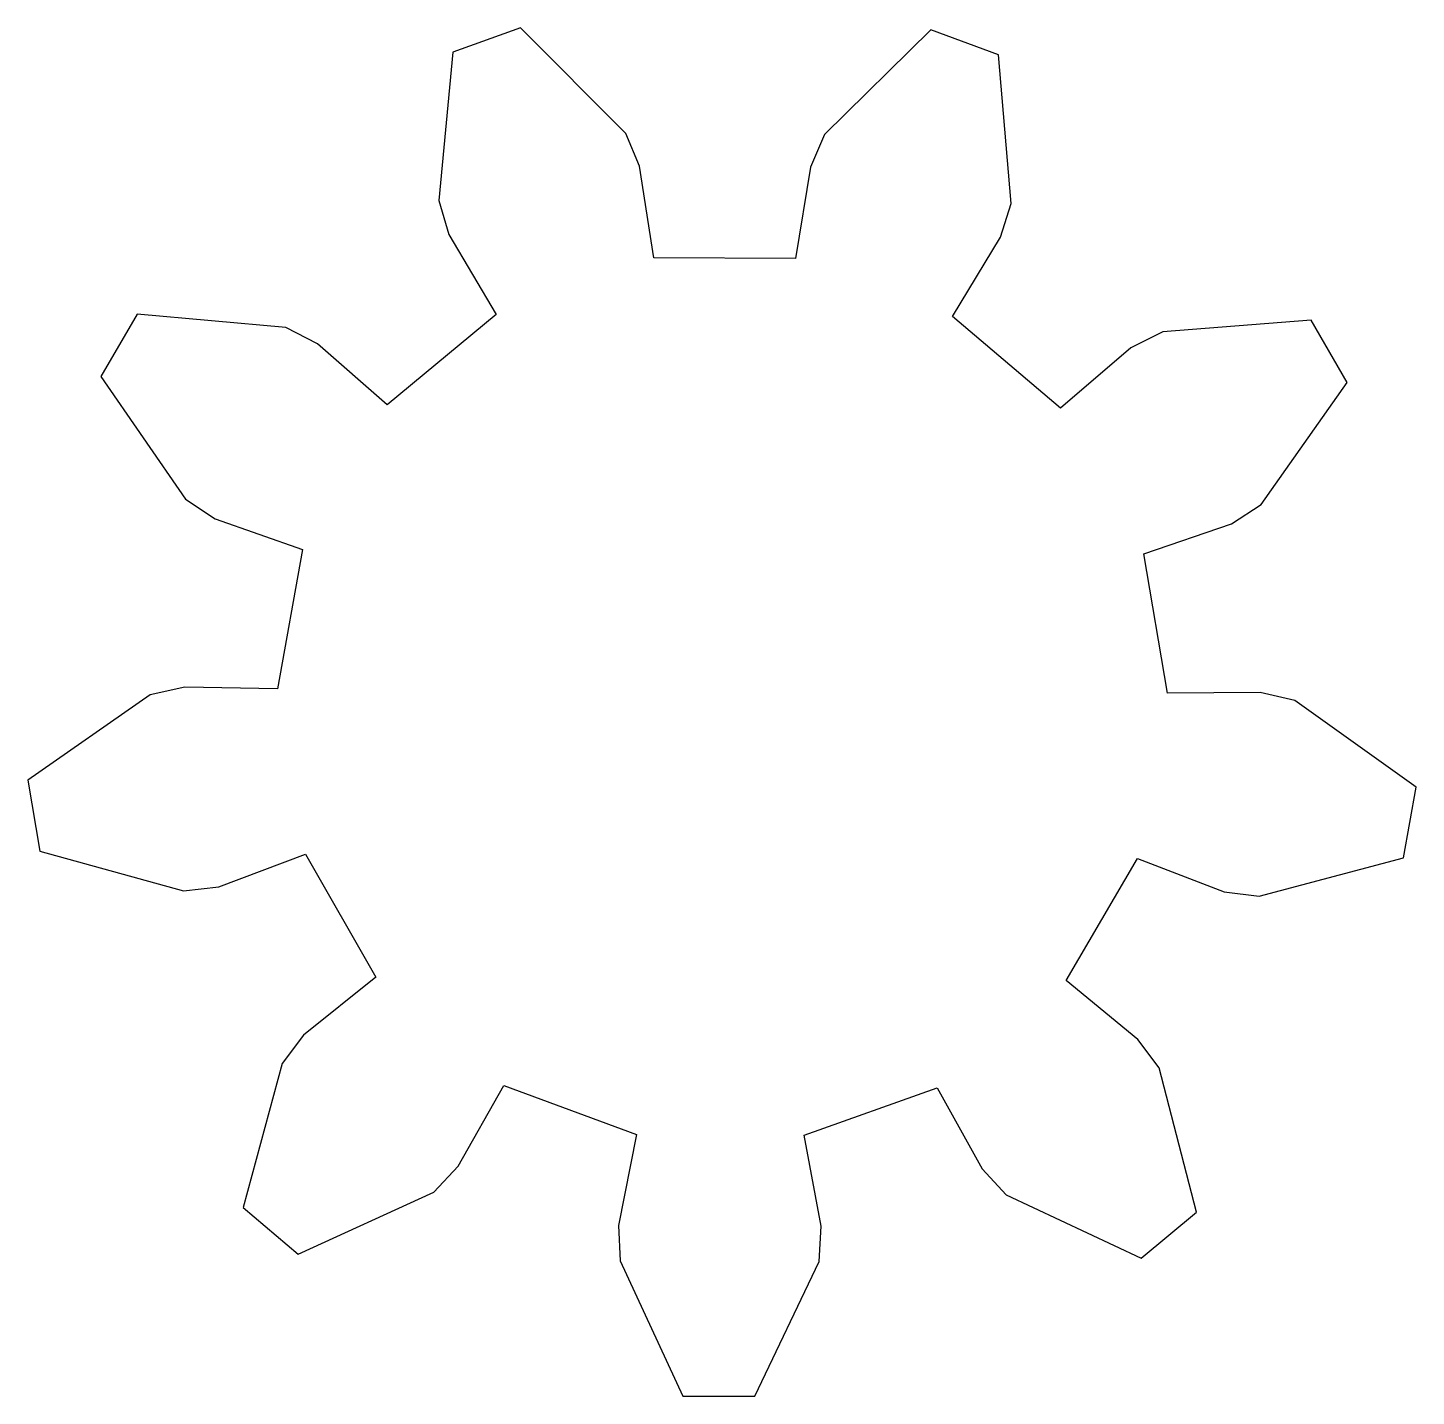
# Model space of a CAD drawing. Extents: x -2.61 to 2.61, y -2.57 to 2.57.
import ezdxf

# ---------------------------------------------------------------- set-up
doc = ezdxf.new("R2010")
doc.units = 0
doc.layers.add('Layer_1', color=7, linetype='CONTINUOUS')

msp = doc.modelspace()

# ---------------------------------------------------------------- linework, layer by layer
at = {"layer": 'Layer_1', "color": 7}
for p, q in [((-0.755882, 2.568168), (-1.010454, 2.476954)), ((-0.361026, 2.171505), (-0.755882, 2.568168)), ((0.783926, 2.560351), (0.385164, 2.16761)), ((1.037583, 2.466596), (0.783926, 2.560351)), ((-1.010454, 2.476954), (-1.063478, 1.919763)), ((1.085088, 1.908925), (1.037583, 2.466596)), ((-0.309458, 2.048653), (-0.361026, 2.171505)), ((0.385164, 2.16761), (0.332384, 2.045267)), ((-0.255863, 1.704907), (-0.309458, 2.048653)), ((0.332384, 2.045267), (0.275387, 1.702085)), ((-1.063478, 1.919763), (-1.025267, 1.792113)), ((1.045616, 1.781671), (1.085088, 1.908925)), ((-1.025267, 1.792113), (-0.848332, 1.492591)), ((0.865725, 1.483899), (1.045616, 1.781671)), ((0.275387, 1.702085), (-0.255863, 1.704907)), ((-2.194915, 1.493014), (-2.331287, 1.259475)), ((-1.637464, 1.442948), (-2.194915, 1.493014)), ((-0.848332, 1.492591), (-1.256983, 1.153106)), ((1.270997, 1.140406), (0.865725, 1.483899)), ((2.212247, 1.471001), (1.654328, 1.426466)), ((2.346298, 1.236136), (2.212247, 1.471001)), ((-1.518991, 1.381988), (-1.637464, 1.442948)), ((1.654328, 1.426466), (1.535257, 1.366663)), ((-1.256983, 1.153106), (-1.518991, 1.381988)), ((1.535257, 1.366663), (1.270997, 1.140406)), ((-2.331287, 1.259475), (-2.013759, 0.798578)), ((2.024223, 0.778399), (2.346298, 1.236136)), ((-2.013759, 0.798578), (-1.902439, 0.72537)), ((1.912185, 0.706292), (2.024223, 0.778399)), ((-1.902439, 0.72537), (-1.574364, 0.609631)), ((1.582979, 0.593798), (1.912185, 0.706292)), ((-1.574364, 0.609631), (-1.669202, 0.086927)), ((1.672638, 0.070163), (1.582979, 0.593798)), ((-2.14697, 0.064264), (-2.606178, -0.255719)), ((-2.017021, 0.0937), (-2.14697, 0.064264)), ((-1.669202, 0.086927), (-2.017021, 0.0937)), ((2.02051, 0.073549), (1.672638, 0.070163)), ((2.150161, 0.042815), (2.02051, 0.073549)), ((2.606178, -0.281684), (2.150161, 0.042815)), ((-2.606178, -0.255719), (-2.560537, -0.52225)), ((2.5579, -0.547763), (2.606178, -0.281684)), ((-2.560537, -0.52225), (-2.021032, -0.671235)), ((-1.888691, -0.655713), (-1.562983, -0.533482)), ((-1.562983, -0.533482), (-1.299636, -0.994859)), ((1.292383, -1.008039), (1.560285, -0.549287)), ((1.560285, -0.549287), (1.884765, -0.674735)), ((2.01695, -0.691386), (2.5579, -0.547763)), ((-2.021032, -0.671235), (-1.888691, -0.655713)), ((1.884765, -0.674735), (2.01695, -0.691386)), ((-1.299636, -0.994859), (-1.570521, -1.213158)), ((1.561093, -1.228991), (1.292383, -1.008039)), ((-1.570521, -1.213158), (-1.651137, -1.319245)), ((1.640655, -1.335868), (1.561093, -1.228991)), ((-1.651137, -1.319245), (-1.797233, -1.859532)), ((1.781395, -1.877594), (1.640655, -1.335868)), ((-0.990457, -1.704789), (-0.819522, -1.401795)), ((-0.819522, -1.401795), (-0.321208, -1.585974)), ((0.308153, -1.587752), (0.808263, -1.410206)), ((0.808263, -1.410206), (0.976191, -1.714865)), ((-0.321208, -1.585974), (-0.388408, -1.927321)), ((0.371969, -1.929749), (0.308153, -1.587752)), ((-1.081897, -1.801704), (-0.990457, -1.704789)), ((0.976191, -1.714865), (1.066669, -1.812683)), ((-1.590938, -2.034368), (-1.081897, -1.801704)), ((1.066669, -1.812683), (1.57338, -2.05037)), ((-1.797233, -1.859532), (-1.590938, -2.034368)), ((-0.388408, -1.927321), (-0.381973, -2.060389)), ((1.57338, -2.05037), (1.781395, -1.877594)), ((0.364217, -2.06276), (0.371969, -1.929749)), ((-0.381973, -2.060389), (-0.146598, -2.568192)), ((0.123826, -2.568192), (0.364217, -2.06276)), ((-0.146598, -2.568192), (0.123826, -2.568192))]:
    msp.add_line(p, q, dxfattribs=at)

doc.saveas('drawing.dxf')
